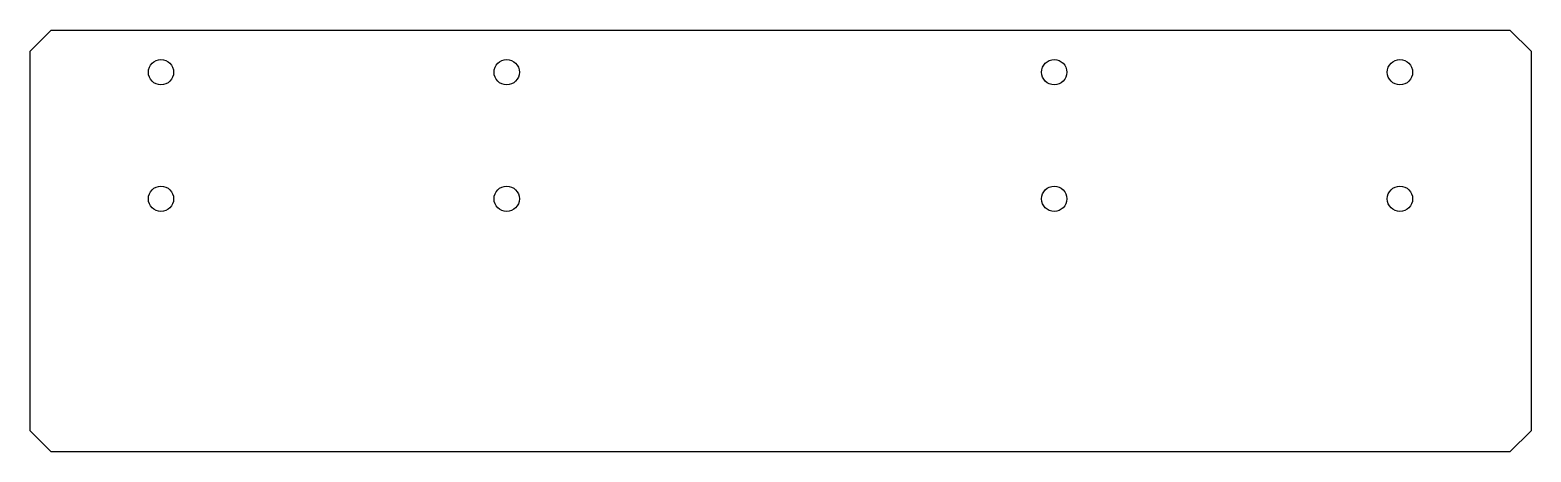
# Model space of a CAD drawing. Header units: millimetres. Extents: x -126 to 52, y -114 to -64.
import ezdxf

# ---------------------------------------------------------------- set-up
doc = ezdxf.new("R2010")
doc.units = ezdxf.units.MM
doc.layers.get('0').update_dxf_attribs({"linetype": 'CONTINUOUS'})

msp = doc.modelspace()

# ---------------------------------------------------------------- linework, layer by layer
msp.add_lwpolyline([(-126.21, -66.83), (-123.71, -64.33), (49.29, -64.33), (51.79, -66.83), (51.79, -111.83), (49.29, -114.33), (-123.71, -114.33), (-126.21, -111.83)], close=True)
for centre in [(-110.68, -69.33), (-69.68, -69.33), (-4.75, -69.33), (36.25, -69.33), (-110.68, -84.33), (-69.68, -84.33), (-4.75, -84.33), (36.25, -84.33)]:
    msp.add_circle(centre, 1.5)

doc.saveas('drawing.dxf')
